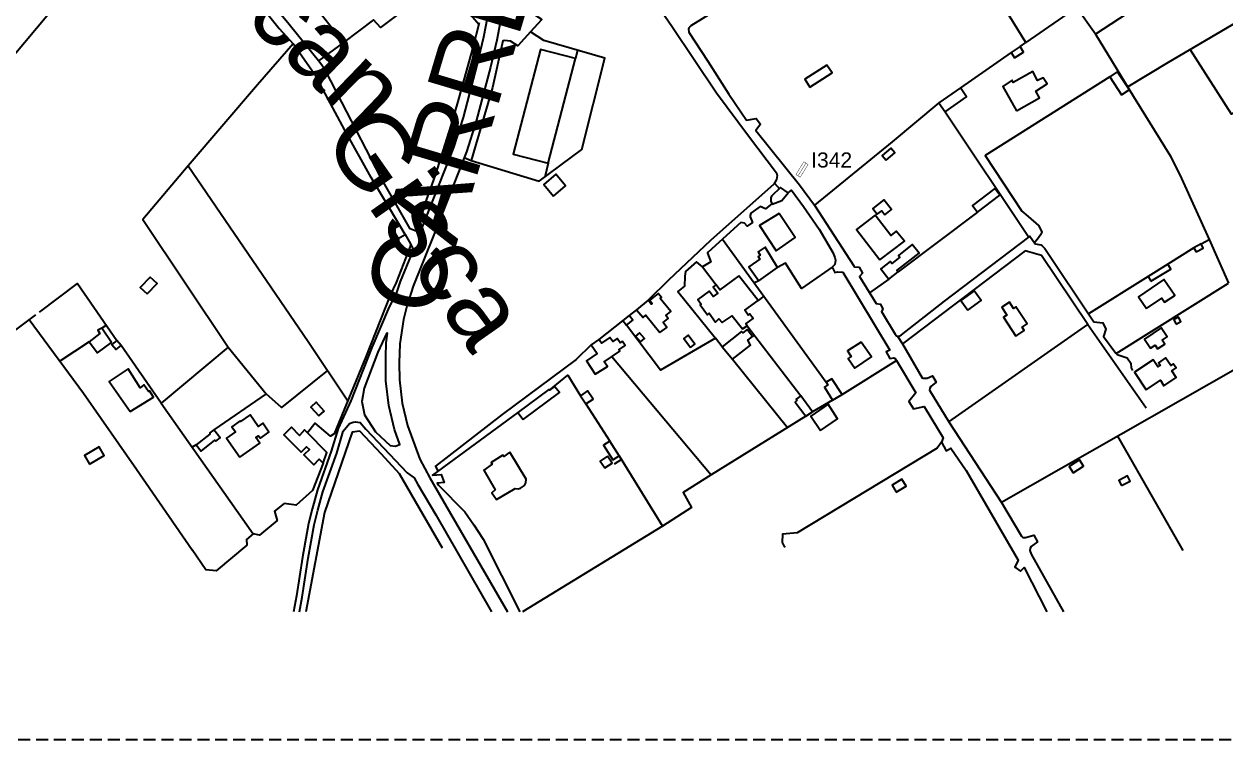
# Model space of a CAD drawing. Header units: millimetres. Extents: x 487814 to 495125, y 4392873 to 4398925.
# Drawn here: x 492169 to 492807, y 4394637 to 4395017 of the extents above; entities that cross this region are included whole.
import ezdxf
from ezdxf.enums import TextEntityAlignment as Align

# ---------------------------------------------------------------- set-up
doc = ezdxf.new("R2010")
doc.units = ezdxf.units.MM
doc.linetypes.add('TRAZOS2', pattern=[9.525, 6.35, -3.175])
for name, color, linetype in [('Cartografia_Base', 8, 'Continuous'), ('Portafusible_posicion', 100, 'Continuous'), ('Portafusible_rotulo', 100, 'Continuous'), ('Texto_Cartografia_Territorial', 7, 'Continuous'), ('Tramo_MT__15_S_E_Trazado', 5, 'TRAZOS2')]:
    doc.layers.add(name, color=color, linetype=linetype)
doc.styles.get("Standard").update_dxf_attribs({"font": 'arial.ttf'})

# ---------------------------------------------------------------- blocks, each defined once
blk = doc.blocks.new('PORTAFUSIBLES')
at = {"color": 40, "flags": 128}
for points in [[(-1, -0.33, 0.05, 0.05, 0), (-1, 0.34, 0.05, 0.05, 0), (1, 0.34, 0.05, 0.05, 0), (1, -0.33, 0.05, 0.05, 0), (-1, -0.33, 0.05, 0.05, 0)], [(-1, 0, 0.05, 0.05, 0), (1, 0, 0.05, 0.05, 0)]]:
    blk.add_lwpolyline(points, format="xyseb", dxfattribs=at)

msp = doc.modelspace()

# ---------------------------------------------------------------- linework, layer by layer
at = {"layer": 'Cartografia_Base'}
for p, q in [((492321.43, 4395029.9, 106.39), (492338.98, 4395007.71, 106.47)), ((492338.98, 4395007.71, 106.47), (492325.83, 4394997.95, 106.81)), ((492698.53, 4395005.44, 105.57), (492701.62, 4395007.61, 106.18)), ((492463.3, 4395003.5, 104.82), (492462.22, 4394999.11, 104.74)), ((492693.73, 4395002.32, 105.57), (492666.8, 4394983.62, 105.98)), ((492658.66, 4394970.81, 105.98), (492703.23, 4394904.16, 103.96)), ((492403.13, 4394946.5, 105.64), (492406.82, 4394945.02, 104.96)), ((492447.74, 4394943.52, 104.3), (492445.95, 4394936.15, 104.29)), ((492568.06, 4394932.97, 103.86), (492570.68, 4394929.98, 103.86)), ((492675.91, 4394917.53, 104.55), (492633.72, 4394885.78, 104.95)), ((492540.44, 4394903.18, 103.13), (492595.57, 4394827.23, 102.52)), ((492790.93, 4394898.62, 103.53), (492777.12, 4394889.83, 103.53)), ((492794.7, 4394900.6, 103.13), (492798.95, 4394902.91, 103.6)), ((492798.95, 4394902.91, 103.6), (492809.29, 4394879.74, 103.12)), ((492529.76, 4394888.48, 103.13), (492537.04, 4394878.9, 103.13)), ((492559.79, 4394881.07, 103.86), (492557.34, 4394879.91, 103.88)), ((492628.83, 4394881.92, 104.95), (492618.5, 4394874.7, 104.75)), ((492766.52, 4394883.38, 103.53), (492734.92, 4394863.51, 103.13)), ((492749.61, 4394842.35, 102.32), (492809.29, 4394879.74, 103.12)), ((492562.46, 4394872.84, 103.89), (492559.3, 4394870.63, 103.92)), ((492175.4, 4394862.93, 107.23), (492164.8, 4394855.01, 107.11)), ((492494.77, 4394865.66, 104.53), (492490.79, 4394862.58, 104.53)), ((492213.04, 4394857.4, 106.61), (492210.57, 4394855.88, 106.62)), ((492487.44, 4394859.9, 104.54), (492474.78, 4394849.9, 104.77)), ((492553.49, 4394857.08, 102.92), (492581.96, 4394819.86, 102.11)), ((492734.62, 4394857.73, 102.93), (492765.52, 4394813.51, 102.32)), ((492203.97, 4394848.68, 106.61), (492188.32, 4394838.33, 106.44)), ((492540.25, 4394845.94, 103.93), (492536.68, 4394850.52, 103.96)), ((492557.27, 4394852.14, 104.03), (492556.43, 4394851.45, 104.03)), ((492633.39, 4394851.58, 103.73), (492636.09, 4394847.48, 103.73)), ((492277.71, 4394845.78, 105.89), (492297.99, 4394820.93, 105.5)), ((492545.78, 4394839.48, 103.93), (492575, 4394803.08, 103.53)), ((492242.21, 4394815.97, 109.69), (492290.97, 4394746.58, 107.17)), ((492297.99, 4394820.93, 105.5), (492270.13, 4394801.93, 105.46)), ((492467.85, 4394815.6, 107.77), (492480.62, 4394795.86, 107.21)), ((492598.95, 4394817.63, 103.77), (492588.16, 4394811.33, 104.98)), ((492584.68, 4394809.06, 103.97), (492534.35, 4394777.95, 104.17)), ((492660.69, 4394806.18, 103.33), (492688.68, 4394763.21, 103.53)), ((492750.36, 4394798.41, 102.32), (492784.95, 4394737.75, 101.71)), ((492260.68, 4394793.95, 105.35), (492258.59, 4394792.67, 105.34)), ((492486.79, 4394786.05, 104.39), (492482.77, 4394783.53, 104.43))]:
    msp.add_line(p, q, dxfattribs=at)
for points in [[(492146.46, 4395116.92, 110.68), (492185.81, 4395080.74, 111.24), (492211.48, 4395057.7, 111.29), (492169.48, 4395007.4, 111.31), (492149.29, 4394983.59, 111.31), (492135.2, 4394997.35, 109.49), (492120.54, 4395010.53, 109.7), (492115.18, 4395017.56, 110.02), (492100.39, 4395034.41, 110.17)], [(492438.42, 4395013.24, 104.84), (492444.49, 4395019.94, 104.97), (492431.8, 4395028.28, 104.76), (492429.7, 4395033.83, 104.97), (492431.25, 4395063.58, 105.78), (492432.38, 4395101.68, 106.99), (492433.09, 4395101.97, 106.99), (492434.17, 4395101.69, 106.99), (492456.83, 4395079.31, 106.99), (492472.64, 4395064.15, 106.99), (492493.27, 4395043.57, 106.59), (492502.08, 4395033.57, 106.59), (492506.41, 4395026.58, 106.59), (492513.49, 4395016.28, 106.18), (492537.23, 4394980.82, 105.37), (492554.17, 4394957.98, 104.56), (492569.13, 4394938.4, 104.16), (492569.38, 4394937.06, 104.16), (492569.09, 4394934.94, 104.16), (492567.75, 4394932.38, 103.75), (492534.11, 4394902.51, 103.15), (492511.65, 4394881.44, 103.55), (492500.93, 4394870.68, 104.53)], [(492645.56, 4395092.35, 106.28), (492627.37, 4395081.03, 106.79), (492587.37, 4395056.66, 106.99), (492559.69, 4395039.03, 107.19), (492523.6, 4395016.52, 106.99), (492522.66, 4395015.6, 106.99), (492522.37, 4395014.98, 106.99), (492522.56, 4395013.07, 106.99), (492532.6, 4394997.77, 106.59), (492543.82, 4394980.17, 106.59), (492553.13, 4394966.37, 106.38), (492558.36, 4394967.3, 106.38), (492560.65, 4394964.17, 106.38), (492558.11, 4394960.9, 106.38), (492581.39, 4394931.99, 105.37), (492589.3, 4394921.26, 105.37)], [(492243.71, 4395085.3, 109.51), (492268.18, 4395058.37, 109.36), (492293.29, 4395029.43, 109.19), (492304.83, 4395015.03, 109.18), (492312.36, 4395006.9, 108.8)], [(492701.62, 4395007.61, 106.18), (492685.52, 4395033.87, 106.59), (492761.34, 4395083.79, 106.18)], [(492410.97, 4395017.26, 104.73), (492391.26, 4395040.19, 105.3), (492358.66, 4395015.59, 105.68), (492355.06, 4395019.66, 106.06), (492338.98, 4395007.71, 106.47)], [(492780.33, 4395039.61, 105.78), (492738.62, 4395012.16, 106.38), (492728.49, 4395026.27, 105.98), (492701.62, 4395007.61, 106.18)], [(492424.22, 4395028.5, 105.83), (492420.45, 4395008.94, 105.83), (492417.17, 4394994.5, 105.64), (492409.57, 4394965.82, 105.64), (492404.32, 4394949.53, 105.64), (492387.39, 4394906.3, 105.64), (492375.98, 4394878.18, 105.83), (492372.61, 4394867.64, 105.64), (492370.85, 4394860.46, 105.64), (492368.95, 4394847.47, 105.64), (492368.65, 4394837.48, 105.64), (492368.74, 4394828.37, 105.64), (492370.26, 4394815.93, 105.45), (492373.07, 4394804.13, 105.45), (492379.52, 4394786.28, 105.45), (492384.94, 4394776.27, 105.45), (492426.09, 4394705.14, 104.59)], [(492417.09, 4395029.82, 105.83), (492413.35, 4395010.42, 105.83), (492410.13, 4394996.25, 105.64), (492402.6, 4394967.83, 105.64), (492397.47, 4394951.91, 105.64), (492379.66, 4394906.54, 105.66), (492377.97, 4394907.15, 106.62)], [(492829.1, 4395028.01, 106.12), (492819.52, 4395022.2, 106.12), (492819.77, 4395020.69, 105.71), (492813.73, 4395018.39, 106.12), (492777.2, 4394997.03, 104.9), (492755.71, 4394984.06, 105.51)], [(492411.2, 4395018.16, 106.24), (492407.77, 4395005.06, 106.06), (492399.49, 4394975.13, 106.06), (492396.03, 4394963.53, 106.06), (492387.7, 4394937.13, 106.62), (492382.33, 4394921.92, 106.62), (492377.97, 4394907.15, 106.62), (492374.54, 4394908.71, 107.19), (492358.86, 4394935.95, 107.38), (492338.07, 4394975.91, 107.94), (492329.35, 4394993.07, 108.13), (492326.52, 4394997.1, 108.13), (492310.11, 4395017.29, 108.51), (492304.98, 4395023.34, 108.6)], [(492368.96, 4394910.4, 106.74), (492353.8, 4394935.91, 107.3), (492339.72, 4394960.99, 107.68), (492324.29, 4394989.7, 108.06), (492312.36, 4395006.9, 108.63), (492293.42, 4394985.21, 108.82), (492256.44, 4394942.11, 108.82), (492232.44, 4394913.56, 108.63), (492277.71, 4394845.78, 106.17), (492242.21, 4394815.97, 106.55), (492220.84, 4394846.63, 106.74)], [(492438.42, 4395013.24, 104.84), (492431.66, 4395005.93, 105.6), (492427.82, 4395008.31, 105.64), (492424.63, 4395008.68, 105.64), (492423.75, 4395008.56, 105.64), (492418.13, 4394983.66, 105.36), (492406.82, 4394945.02, 105.01), (492443.07, 4394934.03, 104.34), (492465.75, 4394950.72, 104.14), (492477.81, 4394999.31, 104.65), (492445.5, 4395008.66, 104.82), (492438.42, 4395013.24, 104.84)], [(492738.62, 4395012.16, 106.38), (492758.77, 4394979.01, 105.15), (492778.52, 4394947.28, 104.74), (492784.24, 4394935.42, 104.54), (492798.95, 4394902.91, 103.6)], [(492825.75, 4395011.57, 104.3), (492841.94, 4394986.97, 104.3), (492810.84, 4394969.58, 104.3), (492788.92, 4395003.88, 104.5)], [(492447.74, 4394943.52, 104.3), (492462.22, 4394999.11, 104.74), (492443.69, 4395003.94, 104.86), (492429.21, 4394948.35, 104.62), (492447.74, 4394943.52, 104.3)], [(492695.61, 4394999.43, 107.39), (492700.41, 4395002.55, 107.39), (492698.53, 4395005.44, 107.39), (492693.73, 4395002.32, 107.39), (492695.61, 4394999.43, 107.39)], [(492586.83, 4394983.89, 105.17), (492598.62, 4394991.47, 105.25), (492595.92, 4394995.68, 105.26), (492584.13, 4394988.1, 105.19), (492586.83, 4394983.89, 105.17)], [(492746.24, 4394989.44, 105.35), (492679.98, 4394947.68, 104.14), (492699.4, 4394918.08, 103.73), (492702.88, 4394915.26, 103.73), (492708.25, 4394910.42, 103.73), (492710.08, 4394906.97, 103.33), (492709.87, 4394906.21, 103.33), (492708.35, 4394903.89, 103.33), (492706.26, 4394901.14, 103.33)], [(492696.62, 4394971.36, 105.24), (492708.77, 4394978.23, 105.27), (492706.85, 4394981.73, 105.29), (492712.92, 4394985.66, 105.29), (492710.84, 4394988.88, 105.32), (492707.82, 4394987.43, 105.32), (492705.26, 4394992.31, 105.36), (492694.83, 4394986.47, 105.32), (492694.36, 4394987.58, 105.33), (492689.33, 4394984.34, 105.31), (492696.62, 4394971.36, 105.24)], [(492752.5, 4394979.89, 105.04), (492756.45, 4394982.47, 105.03), (492750.19, 4394992.02, 105.13), (492746.24, 4394989.44, 105.12), (492752.5, 4394979.89, 105.04)], [(492658.66, 4394970.81, 108.81), (492670.14, 4394978.83, 108.81), (492666.8, 4394983.62, 108.81), (492655.32, 4394975.6, 108.81), (492658.66, 4394970.81, 108.81)], [(492655.32, 4394975.6, 107.6), (492630.61, 4394954.86, 106.79), (492589.3, 4394921.26, 105.98), (492610.19, 4394888.9, 104.76), (492610.55, 4394888.49, 104.76), (492613.08, 4394888.24, 104.76), (492614.89, 4394885.1, 104.76), (492613.22, 4394883.25, 104.76), (492622.09, 4394868.89, 104.56), (492624.44, 4394868.61, 104.56), (492625.61, 4394865.94, 104.56), (492624.9, 4394864.8, 104.56), (492632.19, 4394852.6, 104.16), (492632.85, 4394851.87, 104.16), (492633.39, 4394851.58, 104.16), (492634.31, 4394851.69, 104.16), (492635.5, 4394852.36, 104.16), (492658.41, 4394870.13, 103.96), (492703.23, 4394904.16, 103.96)], [(492627.32, 4394945.18, 106.21), (492631.95, 4394948.97, 106.21), (492629.93, 4394951.45, 106.21), (492625.3, 4394947.64, 106.21), (492627.32, 4394945.18, 106.21)], [(492256.44, 4394942.11, 107.41), (492320.19, 4394848.81, 106.3), (492341.38, 4394817.22, 106.2)], [(492450.7, 4394926.05, 104.27), (492457.06, 4394931.51, 104.19), (492451.78, 4394937.67, 104.21), (492445.42, 4394932.21, 104.28), (492450.7, 4394926.05, 104.27)], [(492566.73, 4394921.8, 104.1), (492571.92, 4394923.78, 104.19), (492575.37, 4394927.72, 104.3), (492571.31, 4394930.56, 104.33), (492566.41, 4394926.03, 104.19), (492566.16, 4394925.13, 104.17), (492566.04, 4394923.4, 104.13), (492566.73, 4394921.8, 104.1)], [(492575.37, 4394927.72, 105.59), (492577.05, 4394929.22, 105.59), (492583.39, 4394920.57, 105.59), (492591.86, 4394908.55, 105.59), (492598.99, 4394895.99, 105.39), (492600.13, 4394893.34, 105.39), (492600.5, 4394892, 105.39), (492600.17, 4394889.69, 105.39), (492598.68, 4394888.19, 105.39), (492600.15, 4394885.38, 104.98), (492601.73, 4394885.72, 104.98), (492604.27, 4394885.67, 104.98), (492629.37, 4394844.19, 104.78), (492627.36, 4394843.22, 104.78), (492629.34, 4394839.71, 104.38), (492631.47, 4394840.12, 104.38), (492632.05, 4394839.98, 104.38), (492632.91, 4394838.53, 104.38)], [(492626.65, 4394916.09, 106.99), (492630.2, 4394918.83, 106.99), (492626.19, 4394924.01, 106.99), (492620.24, 4394919.41, 106.99), (492622.68, 4394916.44, 106.99), (492625, 4394918.23, 106.99), (492626.65, 4394916.09, 106.99)], [(492675.91, 4394917.53, 104.94), (492687.85, 4394926.48, 105), (492685.19, 4394930.04, 105.02), (492673.25, 4394921.07, 105), (492675.91, 4394917.53, 104.94)], [(492566.66, 4394921.95, 104.97), (492563.2, 4394919.33, 104.97), (492560.38, 4394920.53, 104.97), (492555.43, 4394916.97, 104.97), (492555.08, 4394915.72, 104.97), (492555.08, 4394915.09, 104.97), (492556.44, 4394911.94, 104.36), (492553.48, 4394910, 104.36), (492552.11, 4394911.68, 104.36), (492550.19, 4394912.02, 104.36), (492532.72, 4394896.18, 104.36), (492532.44, 4394895.73, 104.36), (492534.19, 4394891.17, 104.36), (492529.76, 4394888.48, 104.36), (492526.57, 4394891.19, 104.36), (492520.81, 4394885.93, 104.36), (492520.38, 4394883.57, 104.36), (492520.31, 4394878.21, 104.36), (492516.6, 4394875.32, 103.63), (492536.68, 4394850.52, 103.96)], [(492570.46, 4394916.8, 104.03), (492560.13, 4394910.36, 103.81), (492569.02, 4394896.98, 103.73), (492578.95, 4394903.96, 103.84), (492570.46, 4394916.8, 104.03)], [(492624.1, 4394892.19, 103.98), (492637.08, 4394902.15, 104.3), (492632.75, 4394907.32, 104.34), (492629.8, 4394905.06, 104.26), (492621.48, 4394915.89, 104.37), (492611.67, 4394908.36, 104.18), (492624.1, 4394892.19, 103.98)], [(492371.74, 4394905.59, 106.74), (492374.55, 4394900.67, 106.74), (492374.38, 4394899.29, 106.74), (492367.04, 4394880.1, 106.55), (492363.82, 4394873.38, 106.36), (492350.96, 4394840.58, 106.36), (492334.12, 4394799.7, 106.55), (492332.12, 4394798.52, 106.55), (492324.06, 4394805.33, 106.93), (492319.94, 4394800.23, 106.93)], [(492368.96, 4394910.4, 109.67), (492365.24, 4394908.25, 109.67), (492368.02, 4394903.44, 109.67), (492371.74, 4394905.59, 109.67), (492368.96, 4394910.4, 109.67)], [(492374.55, 4394900.67, 106.74), (492375.64, 4394898.61, 106.74), (492375.81, 4394897.04, 105.72), (492369.14, 4394880.6, 105.83), (492367.1, 4394874.21, 105.72), (492363.28, 4394867.21, 105.95), (492354.06, 4394845.64, 105.95), (492342.87, 4394817.19, 105.76), (492336.19, 4394802.6, 105.57), (492332.56, 4394790.44, 105.38), (492325.28, 4394769.89, 105.57), (492322.36, 4394759.61, 105.38), (492320.43, 4394752.05, 105.19), (492317.21, 4394734.17, 105), (492314.02, 4394713.58, 104.62), (492312.53, 4394705.14, 104.54)], [(492559.79, 4394881.07, 103.86), (492569.65, 4394888.07, 103.77), (492563.06, 4394898.85, 103.75), (492559.32, 4394896.51, 103.79), (492560.45, 4394894.71, 103.79), (492559.3, 4394893.86, 103.8), (492560.29, 4394892.58, 103.8), (492554.41, 4394888.51, 103.85), (492559.79, 4394881.07, 103.86)], [(492628.83, 4394881.92, 106.99), (492633.72, 4394885.78, 106.99), (492633.07, 4394886.43, 106.99), (492644.89, 4394895.76, 106.99), (492641.27, 4394900.35, 106.99), (492633.87, 4394894.52, 106.99), (492634.65, 4394893.53, 106.99), (492630.43, 4394890.2, 106.99), (492629.56, 4394891.31, 106.99), (492624.55, 4394887.36, 106.99), (492628.83, 4394881.92, 106.99)], [(492703.23, 4394904.16, 103.96), (492703.69, 4394904.67, 104.34), (492706.56, 4394900.74, 104.34), (492709.5, 4394900.13, 104.34), (492710.36, 4394899.69, 104.34), (492711.7, 4394898.17, 104.34), (492737.81, 4394859.2, 103.93), (492742.43, 4394858.72, 104.54), (492744.02, 4394855.31, 104.74), (492742.89, 4394851.46, 104.74), (492749.43, 4394842.51, 104.34), (492750.14, 4394841.86, 104.34), (492755.48, 4394840.04, 103.93), (492757.4, 4394837.21, 103.53), (492757.49, 4394834.71, 103.53), (492758.27, 4394833.32, 103.53)], [(492792.11, 4394896.38, 105.02), (492795.88, 4394898.36, 105.02), (492794.7, 4394900.6, 105.02), (492790.93, 4394898.62, 105.02), (492792.11, 4394896.38, 105.02)], [(492660.69, 4394806.18, 103.94), (492734.62, 4394857.73, 103.54), (492709.93, 4394894.39, 104.14), (492701.21, 4394897.02, 104.14), (492636.09, 4394847.48, 104.55), (492646.54, 4394829.53, 104.75), (492647.11, 4394829.23, 104.75), (492649.12, 4394829.26, 104.75), (492652.04, 4394830.54, 104.75), (492654.02, 4394827.12, 104.75), (492651.08, 4394824.89, 104.75), (492650.64, 4394824.06, 104.75), (492650.47, 4394823.01, 104.75), (492660.69, 4394806.18, 103.94)], [(492598.68, 4394888.19, 103.69), (492582.4, 4394876.88, 103.76), (492573.98, 4394890.33, 103.74), (492569.65, 4394888.07, 103.77)], [(492768.1, 4394880.79, 105.22), (492778.7, 4394887.24, 105.22), (492777.12, 4394889.83, 105.22), (492766.52, 4394883.38, 105.22), (492768.1, 4394880.79, 105.22)], [(492177.42, 4394864.44, 107.25), (492197.66, 4394879.58, 107.49), (492218.63, 4394849.34, 106.74)], [(492234.69, 4394874.05, 106.52), (492240, 4394879.56, 106.51), (492236.38, 4394883.04, 106.57), (492231.07, 4394877.53, 106.58), (492234.69, 4394874.05, 106.52)], [(492549.11, 4394883.69, 103.91), (492538.97, 4394876.26, 104), (492537.04, 4394878.9, 103.99), (492535.48, 4394877.78, 104.01), (492537.9, 4394874.44, 104.01), (492535.39, 4394872.62, 104.04), (492533.28, 4394875.51, 104.03), (492527.31, 4394871.15, 104.09), (492529.13, 4394868.66, 104.09), (492528.52, 4394868.22, 104.09), (492532.39, 4394862.91, 104.1), (492533.39, 4394863.76, 104.09), (492536.71, 4394859.13, 104.1), (492538.44, 4394860.8, 104.08), (492540.16, 4394858.8, 104.08), (492545.55, 4394862.46, 104.03), (492551.06, 4394855.49, 104.04), (492553.49, 4394857.08, 104.02), (492552.77, 4394858.19, 104.02), (492556.72, 4394861.04, 103.98), (492554.8, 4394863.56, 103.98), (492554.06, 4394862.81, 103.99), (492552.28, 4394865.48, 103.98), (492559.3, 4394870.63, 103.92), (492549.11, 4394883.69, 103.91)], [(492765.74, 4394866.26, 102.59), (492773.81, 4394871.79, 102.6), (492775.31, 4394869.6, 102.56), (492780.7, 4394873.3, 102.57), (492774.94, 4394881.71, 102.72), (492761.44, 4394872.46, 102.7), (492765.74, 4394866.26, 102.59)], [(492507.2, 4394853.6, 104.28), (492510.88, 4394856.3, 104.25), (492508.82, 4394858.82, 104.25), (492511.59, 4394861.08, 104.22), (492510.37, 4394862.57, 104.22), (492512.97, 4394864.7, 104.19), (492507.31, 4394871.63, 104.19), (492507.95, 4394872.14, 104.18), (492506.17, 4394874.33, 104.18), (492501.72, 4394870.69, 104.22), (492503.06, 4394869.05, 104.22), (492502.58, 4394868.66, 104.23), (492500.93, 4394870.68, 104.23), (492494.77, 4394865.66, 104.29), (492498.18, 4394861.47, 104.29), (492499.74, 4394862.74, 104.28), (492507.2, 4394853.6, 104.28)], [(492670.74, 4394865.49, 104.26), (492677.83, 4394870.59, 104.4), (492674.21, 4394875.62, 104.42), (492667.12, 4394870.52, 104.27), (492670.74, 4394865.49, 104.26)], [(492696.2, 4394851.69, 103.71), (492700.78, 4394854.63, 103.65), (492699.61, 4394856.42, 103.71), (492702.27, 4394858.16, 103.67), (492696.34, 4394867.24, 103.94), (492694.96, 4394866.34, 103.96), (492692.83, 4394869.6, 104.06), (492688.81, 4394866.97, 104.11), (492691.52, 4394862.83, 103.99), (492689.7, 4394861.64, 104.01), (492696.2, 4394851.69, 103.71)], [(492172.09, 4394860.46, 108.25), (492200.85, 4394821.26, 107.87), (492228.96, 4394780.94, 107.87), (492258.56, 4394738.1, 107.57)], [(492489.34, 4394857.52, 106.16), (492492.69, 4394860.2, 106.16), (492490.79, 4394862.58, 106.16), (492487.44, 4394859.9, 106.16), (492489.34, 4394857.52, 106.16)], [(492781.49, 4394858.01, 104.62), (492784.03, 4394859.48, 104.62), (492782.71, 4394861.76, 104.62), (492780.17, 4394860.29, 104.62), (492781.49, 4394858.01, 104.62)], [(492210.57, 4394855.88, 106.62), (492208.55, 4394854.83, 106.63), (492209.62, 4394852.98, 106.61), (492203.97, 4394848.68, 106.61), (492208.4, 4394842.75, 106.48), (492215.75, 4394848.22, 106.51), (492210.57, 4394855.88, 106.62)], [(492536.68, 4394850.52, 103.96), (492507.43, 4394833.52, 104.37), (492489.34, 4394857.52, 104.61)], [(492545.78, 4394839.48, 104.14), (492555.23, 4394846.88, 104.06), (492553.83, 4394849.41, 104.06), (492556.43, 4394851.45, 104.03), (492553.52, 4394855.17, 104.03), (492551.2, 4394853.36, 104.05), (492550.6, 4394854.12, 104.05), (492540.25, 4394845.94, 104.15), (492545.78, 4394839.48, 104.14)], [(492771.58, 4394844.85, 102.26), (492775.46, 4394847.44, 102.26), (492774.06, 4394849.54, 102.3), (492776.69, 4394851.29, 102.31), (492773.55, 4394855.99, 102.39), (492764.69, 4394850.08, 102.38), (492767.9, 4394845.21, 102.3), (492770.28, 4394846.8, 102.29), (492771.58, 4394844.85, 102.26)], [(492218.63, 4394849.34, 108.98), (492215.95, 4394847.15, 108.98), (492218.16, 4394844.45, 108.98), (492220.84, 4394846.63, 108.98), (492218.63, 4394849.34, 108.98)], [(492363.79, 4394793.44, 105.57), (492366.52, 4394793.15, 105.57), (492368.97, 4394794.14, 105.45), (492366.12, 4394802.03, 105.45), (492363.1, 4394814.71, 105.45), (492361.49, 4394827.9, 105.64), (492361.49, 4394840.7, 105.64), (492361.71, 4394848.02, 105.64), (492362.46, 4394853.12, 105.64), (492361.97, 4394853.1, 105.95), (492357.31, 4394843.12, 105.57), (492350.07, 4394824.02, 105.26), (492348.83, 4394816.92, 105.28), (492350.14, 4394809.82, 105.19), (492355.97, 4394800.79, 105.19), (492363.79, 4394793.44, 105.57)], [(492472.83, 4394831.51, 104.61), (492479.28, 4394835.48, 104.54), (492477.56, 4394837.99, 104.54), (492485.82, 4394843.65, 104.45), (492485.38, 4394844.29, 104.45), (492488.74, 4394846.59, 104.42), (492487.22, 4394848.81, 104.41), (492486.06, 4394848.02, 104.42), (492484.45, 4394850.37, 104.42), (492482.08, 4394848.75, 104.44), (492480.6, 4394850.91, 104.44), (492476.17, 4394847.87, 104.49), (492474.78, 4394849.9, 104.49), (492470.59, 4394847.03, 104.54), (492473.78, 4394842.37, 104.54), (492468.07, 4394838.46, 104.61), (492472.83, 4394831.51, 104.61)], [(492496.79, 4394848.6, 105.59), (492498.89, 4394850.44, 105.59), (492496.27, 4394853.42, 105.59), (492494.17, 4394851.58, 105.59), (492496.79, 4394848.6, 105.59)], [(492523.34, 4394845.62, 105.02), (492525.68, 4394847.35, 105.02), (492522.13, 4394852.14, 105.02), (492519.79, 4394850.41, 105.02), (492523.34, 4394845.62, 105.02)], [(492614.08, 4394848.47, 103.65), (492606.82, 4394843.76, 103.71), (492608.83, 4394840.86, 103.7), (492607.18, 4394839.71, 103.71), (492610.77, 4394834.54, 103.7), (492619.53, 4394840.62, 103.62), (492614.08, 4394848.47, 103.65)], [(492470.59, 4394847.03, 104.66), (492462.69, 4394839.24, 104.78), (492423.4, 4394809.92, 105.13), (492387.92, 4394782.56, 105.09), (492389.13, 4394779.87, 105.1)], [(492481.66, 4394840.8, 104.31), (492534.35, 4394777.95, 103.16), (492519.52, 4394768.54, 103.64), (492524.02, 4394760.54, 103.63), (492508.45, 4394750.68, 106.78)], [(492604.02, 4394820.67, 103.97), (492632.86, 4394838.7, 104.58), (492643.15, 4394821.49, 104.38), (492639.42, 4394816.89, 104.17), (492641.92, 4394813.07, 104.17), (492647.63, 4394814.26, 104.17), (492657.62, 4394797.68, 103.97), (492656.8, 4394795.28, 103.37), (492659.29, 4394790.72, 103.37), (492661.66, 4394792.12, 103.37), (492669.82, 4394780.31, 103.37), (492697.46, 4394732.68, 102.76), (492695.73, 4394728.82, 102.76), (492698.79, 4394726.75, 102.76), (492700.66, 4394728.71, 102.76), (492712.79, 4394705.14, 103.36)], [(492815.53, 4394835.52, 102.72), (492688.68, 4394763.21, 103.53), (492699.33, 4394745.38, 103.53), (492700.06, 4394744.67, 103.53), (492701.4, 4394744.56, 103.53), (492705.86, 4394745.8, 103.13), (492707.74, 4394742.32, 103.13), (492704.36, 4394739.8, 103.13), (492703.85, 4394738.94, 103.13), (492703.79, 4394737.71, 103.13), (492704.42, 4394735.79, 103.13), (492721.67, 4394705.14, 102.94)], [(492765.61, 4394823.08, 102.17), (492773.18, 4394828.19, 102.09), (492774.95, 4394825.29, 102.04), (492781.53, 4394829.73, 101.98), (492779.18, 4394833.21, 102.05), (492781.45, 4394834.74, 102.05), (492779.96, 4394836.95, 102.09), (492778.56, 4394836.01, 102.09), (492775.85, 4394840.03, 102.16), (492772.07, 4394837.48, 102.18), (492773, 4394836.11, 102.15), (492771.79, 4394835.29, 102.17), (492769.21, 4394839.11, 102.23), (492759.3, 4394832.42, 102.33), (492765.61, 4394823.08, 102.17)], [(492225.74, 4394811.57, 105.82), (492238.04, 4394819.27, 105.92), (492236.01, 4394822.56, 105.99), (492235.37, 4394822.22, 105.98), (492232.9, 4394825.68, 106.06), (492231.01, 4394824.14, 106.04), (492224.54, 4394834.33, 106.25), (492214.53, 4394827.6, 106.17), (492225.74, 4394811.57, 105.82)], [(492330.59, 4394833.3, 105.73), (492306.03, 4394813.78, 105.44), (492297.99, 4394820.93, 105.5)], [(492448.53, 4394822.86, 108.14), (492458.28, 4394830.93, 107.78), (492464.88, 4394819.93, 107.76)], [(492598.95, 4394817.63, 103.81), (492604.02, 4394820.67, 103.77), (492598.44, 4394828.87, 103.79), (492595.57, 4394827.23, 103.82), (492596.45, 4394825.7, 103.81), (492594.7, 4394824.44, 103.83), (492598.95, 4394817.63, 103.81)], [(492434.54, 4394807.27, 104.81), (492453.87, 4394821.63, 104.73), (492451.14, 4394824.8, 104.74), (492448.53, 4394822.86, 104.75), (492448.17, 4394823.34, 104.75), (492431.7, 4394811.1, 104.81), (492434.54, 4394807.27, 104.81)], [(492467.85, 4394815.6, 107.48), (492471.68, 4394818.22, 107.48), (492468.71, 4394822.55, 107.48), (492464.88, 4394819.93, 107.48), (492467.85, 4394815.6, 107.48)], [(492325.9, 4394809.21, 108.6), (492328.78, 4394811.81, 108.6), (492324.57, 4394816.46, 108.6), (492321.69, 4394813.86, 108.6), (492325.9, 4394809.21, 108.6)], [(492584.68, 4394809.06, 103.93), (492588.16, 4394811.33, 103.9), (492581.96, 4394819.86, 103.93), (492579.51, 4394818.06, 103.95), (492580, 4394817.43, 103.94), (492579, 4394816.61, 103.95), (492584.68, 4394809.06, 103.93)], [(492592.54, 4394801.44, 103.89), (492601.6, 4394807.62, 103.81), (492596.63, 4394815.5, 103.83), (492587.3, 4394809.13, 103.91), (492592.54, 4394801.44, 103.89)], [(492284, 4394787.37, 105.17), (492294.5, 4394794.77, 105.25), (492292.52, 4394797.72, 105.29), (492293.92, 4394798.71, 105.31), (492294.85, 4394797.39, 105.28), (492299.43, 4394800.62, 105.32), (492296.09, 4394805.36, 105.41), (492293.72, 4394803.69, 105.4), (492289.41, 4394809.81, 105.5), (492284.31, 4394806.22, 105.49), (492284.07, 4394806.57, 105.49), (492279.7, 4394803.49, 105.45), (492281.64, 4394800.74, 105.39), (492276.92, 4394797.41, 105.35), (492284, 4394787.37, 105.17)], [(492431.7, 4394811.1, 108.13), (492386.24, 4394777.74, 107.97), (492391.01, 4394778.05, 107.87), (492392.49, 4394773.87, 107.84), (492388.84, 4394773.54, 107.89), (492389.34, 4394772.58, 107.86), (492403.5, 4394758.25, 107.68), (492408.33, 4394751.44, 107.07), (492413.18, 4394743.76, 107.29), (492432.71, 4394705.14, 106.99)], [(492319.94, 4394800.23, 105.43), (492318.25, 4394801.93, 105.44), (492315.73, 4394798.87, 105.38), (492311.42, 4394803.23, 105.41), (492307.39, 4394799.24, 105.33), (492316.5, 4394790.03, 105.4), (492319.37, 4394792.87, 105.37), (492320.9, 4394791.32, 105.39), (492318.04, 4394788.49, 105.41), (492323.25, 4394783.22, 105.45), (492326.05, 4394786.2, 105.42), (492328.21, 4394784.09, 105.44), (492330.21, 4394789.84, 105.39), (492319.94, 4394800.23, 105.43)], [(492315.6, 4394705.14, 104.55), (492316.99, 4394712.99, 104.62), (492320.18, 4394733.58, 105), (492323.37, 4394751.29, 105.19), (492325.37, 4394759.13, 105.38), (492328.13, 4394768.85, 105.57), (492335.41, 4394789.4, 105.38), (492338.92, 4394801.16, 105.57), (492342.3, 4394805.15, 105.57), (492344.11, 4394805.86, 105.57), (492345.36, 4394806.09, 105.57), (492347.97, 4394805.74, 105.57), (492350.91, 4394802.16, 105.57), (492372.87, 4394779.07, 105.19), (492376.67, 4394776.31, 105.45), (492378.58, 4394772.78, 105.45), (492388.01, 4394756.67, 105.45), (492417.68, 4394705.14, 104.64)], [(492270.13, 4394801.93, 108.22), (492268.03, 4394800.29, 108.22), (492267.95, 4394799.63, 108.22), (492260.68, 4394793.95, 108.22), (492263.36, 4394790.52, 108.22), (492270.74, 4394796.29, 108.22), (492271.26, 4394795.87, 108.22), (492273.5, 4394797.62, 108.22), (492270.13, 4394801.93, 108.22)], [(492391.62, 4394738.98, 106.78), (492368.81, 4394778.44, 106.95), (492359.22, 4394788.99, 105.63), (492347.77, 4394801.06, 106.38), (492343.58, 4394800.66, 106.38), (492329, 4394757.91, 106.01), (492319.09, 4394705.14, 106.34)], [(492204.13, 4394783.61, 105.24), (492211.94, 4394788.18, 105.34), (492209.27, 4394792.75, 105.44), (492201.46, 4394788.18, 105.33), (492204.13, 4394783.61, 105.24)], [(492427.35, 4394789.93, 104.86), (492424.27, 4394787.68, 104.88), (492423.68, 4394788.4, 104.88), (492417.51, 4394784.48, 104.9), (492418.09, 4394783.53, 104.9), (492413.62, 4394780.42, 104.93), (492419.67, 4394769.88, 104.92), (492417.89, 4394768.45, 104.93), (492420.28, 4394764.84, 104.93), (492430.22, 4394770.7, 104.88), (492431.86, 4394770.55, 104.88), (492433.1, 4394770.86, 104.87), (492435.25, 4394772.31, 104.86), (492435.96, 4394773.63, 104.86), (492436.03, 4394775.69, 104.85), (492427.35, 4394789.93, 104.86)], [(492480.62, 4394795.86, 107.29), (492477.25, 4394793.73, 107.29), (492482.15, 4394785.99, 107.29), (492485.52, 4394788.12, 107.29), (492480.62, 4394795.86, 107.29)], [(492656.8, 4394795.28, 103.16), (492654.54, 4394792.19, 103.16), (492580.1, 4394747.06, 103.16), (492572.25, 4394746.33, 103.16), (492572.16, 4394742.07, 103.16), (492573.11, 4394739.94, 103.16), (492573.79, 4394739.45, 103.16)], [(492328.21, 4394784.09, 107.87), (492322.54, 4394769.63, 107.87), (492313.8, 4394761.82, 107.87), (492307.56, 4394762.73, 107.87), (492302.41, 4394758.6, 107.87), (492303.81, 4394753.73, 107.49), (492294.39, 4394745.87, 107.49), (492290.97, 4394746.58, 107.49), (492287.41, 4394743.54, 107.49), (492287.64, 4394740.55, 107.49), (492271.46, 4394727.01, 107.49), (492265.92, 4394727.45, 107.49), (492258.56, 4394738.1, 107.57)], [(492485.52, 4394788.12, 107.22), (492508.45, 4394750.68, 106.78), (492434.19, 4394705.14, 106.98)], [(492479.36, 4394787.81, 107.48), (492475.44, 4394785.25, 107.48), (492477.81, 4394781.62, 107.48), (492481.73, 4394784.18, 107.48), (492479.36, 4394787.81, 107.48)], [(492726.82, 4394778.97, 104.74), (492732.28, 4394782.58, 104.74), (492730.07, 4394785.92, 104.74), (492724.61, 4394782.31, 104.74), (492726.82, 4394778.97, 104.74)], [(492752.47, 4394772.19, 105.63), (492757.05, 4394774.64, 105.63), (492755.61, 4394777.33, 105.63), (492751.03, 4394774.88, 105.63), (492752.47, 4394772.19, 105.63)], [(492632.77, 4394768.74, 105.35), (492637.97, 4394771.86, 105.35), (492635.74, 4394775.57, 105.35), (492630.54, 4394772.45, 105.35), (492632.77, 4394768.74, 105.35)]]:
    msp.add_polyline3d(points, dxfattribs=at)
at = {"layer": 'Tramo_MT__15_S_E_Trazado', "linetype": 'TRAZOS2'}
msp.add_lwpolyline([(490296.11, 4398160.52), (494163.23, 4398160.52), (494163.23, 4394637.06), (490296.11, 4394637.06)], close=True, dxfattribs=at)

# ---------------------------------------------------------------- block references
at = {"layer": 'Portafusible_posicion', "xscale": 4.000000000057621, "yscale": 4, "zscale": 4, "rotation": 238.3727587328}
msp.add_blockref('PORTAFUSIBLES', (492582.64, 4394940.17), dxfattribs=at)

# ---------------------------------------------------------------- texts
at = {"layer": 'Portafusible_rotulo'}
msp.add_text('I342', height=8, dxfattribs=at).set_placement((492587.55, 4394938.83), align=Align.BOTTOM_LEFT)
at = {"layer": 'Texto_Cartografia_Territorial'}
for s, rotation, p in [('CARRETERA', 73.36012, (492387.06, 4394860.05)), ('can', -43.97438, (492285.46, 4395020.35)), ('Gisca', -54.97287, (492326.89, 4394956.29))]:
    msp.add_text(s, height=39.37, rotation=rotation, dxfattribs=at).set_placement(p)

doc.saveas('drawing.dxf')
